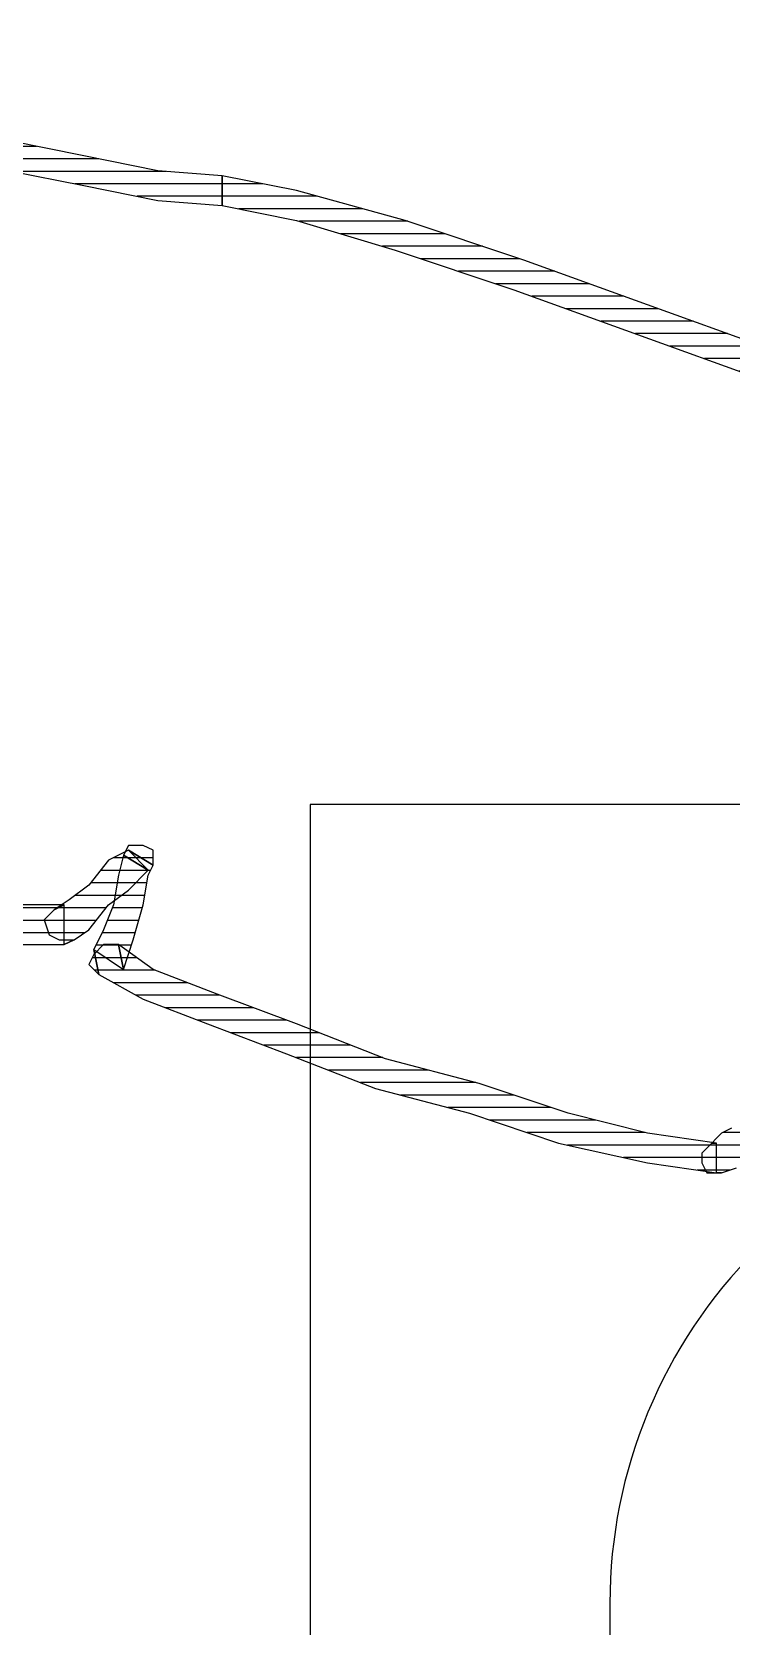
# Model space of a CAD drawing. Header units: millimetres. Extents: x 33350 to 35310, y -217097 to -211540.
# Drawn here: x 34610.33 to 34617.32, y -214324.04 to -214308.07 of the extents above; entities that cross this region are included whole.
import ezdxf

# ---------------------------------------------------------------- set-up
doc = ezdxf.new("R2010")
doc.units = ezdxf.units.MM
doc.header["$LTSCALE"] = 60
doc.header["$MEASUREMENT"] = 0
pattern_1 = [(360, (-5108.51305, -673.59423), (1e-16, 0.125), [25])]

# ---------------------------------------------------------------- blocks, each defined once
blk = doc.blocks.new('by')
at = {"ltscale": 30}
h = blk.add_hatch(dxfattribs=at)
h.set_pattern_fill('DC_LINES', color=256, scale=0.1, style=0)
h.set_pattern_definition(pattern_1)
edge = h.paths.add_edge_path(flags=0)
edge.add_line((6388.237, 2255.654), (6388.881, 2255.704))
edge.add_line((6388.881, 2255.704), (6389.623, 2255.853))
edge.add_line((6389.623, 2255.853), (6390.365, 2256.002))
edge.add_line((6390.365, 2256.002), (6391.206, 2256.201))
edge.add_line((6391.206, 2256.201), (6391.898, 2256.399))
edge.add_line((6391.898, 2256.399), (6392.64, 2256.648))
edge.add_line((6392.64, 2256.648), (6393.284, 2256.846))
edge.add_line((6393.284, 2256.846), (6393.778, 2257.095))
edge.add_line((6393.778, 2257.095), (6393.878, 2256.797))
edge.add_line((6393.878, 2256.797), (6393.383, 2256.548))
edge.add_line((6393.383, 2256.548), (6392.739, 2256.35))
edge.add_line((6392.739, 2256.35), (6391.997, 2256.101))
edge.add_line((6391.997, 2256.101), (6391.206, 2255.903))
edge.add_line((6391.206, 2255.903), (6390.365, 2255.704))
edge.add_line((6390.365, 2255.704), (6389.623, 2255.555))
edge.add_line((6389.623, 2255.555), (6388.881, 2255.406))
edge.add_line((6388.881, 2255.406), (6388.237, 2255.356))
h = blk.add_hatch(dxfattribs=at)
h.set_pattern_fill('DC_LINES', color=256, scale=0.1, style=0)
h.set_pattern_definition(pattern_1)
edge = h.paths.add_edge_path(flags=0)
edge.add_line((6388.237, 2255.654), (6388.881, 2255.704))
edge.add_line((6388.881, 2255.704), (6389.623, 2255.853))
edge.add_line((6389.623, 2255.853), (6390.365, 2256.002))
edge.add_line((6390.365, 2256.002), (6391.206, 2256.201))
edge.add_line((6391.206, 2256.201), (6391.898, 2256.399))
edge.add_line((6391.898, 2256.399), (6392.64, 2256.648))
edge.add_line((6392.64, 2256.648), (6393.284, 2256.846))
edge.add_line((6393.284, 2256.846), (6393.778, 2257.095))
edge.add_line((6393.778, 2257.095), (6393.878, 2256.797))
edge.add_line((6393.878, 2256.797), (6393.383, 2256.548))
edge.add_line((6393.383, 2256.548), (6392.739, 2256.35))
edge.add_line((6392.739, 2256.35), (6391.997, 2256.101))
edge.add_line((6391.997, 2256.101), (6391.206, 2255.903))
edge.add_line((6391.206, 2255.903), (6390.365, 2255.704))
edge.add_line((6390.365, 2255.704), (6389.623, 2255.555))
edge.add_line((6389.623, 2255.555), (6388.881, 2255.406))
edge.add_line((6388.881, 2255.406), (6388.237, 2255.356))
h = blk.add_hatch(dxfattribs=at)
h.set_pattern_fill('DC_LINES', color=256, scale=0.1, style=0)
h.set_pattern_definition(pattern_1)
edge = h.paths.add_edge_path(flags=0)
edge.add_line((6380.321, 2252.574), (6380.371, 2252.674))
edge.add_line((6380.371, 2252.674), (6380.865, 2253.021))
edge.add_line((6380.865, 2253.021), (6381.707, 2253.419))
edge.add_line((6381.707, 2253.419), (6382.745, 2253.916))
edge.add_line((6382.745, 2253.916), (6383.982, 2254.363))
edge.add_line((6383.982, 2254.363), (6385.219, 2254.81))
edge.add_line((6385.219, 2254.81), (6386.407, 2255.207))
edge.add_line((6386.407, 2255.207), (6387.495, 2255.505))
edge.add_line((6387.495, 2255.505), (6388.237, 2255.654))
edge.add_line((6388.237, 2255.654), (6388.237, 2255.356))
edge.add_line((6388.237, 2255.356), (6387.495, 2255.207))
edge.add_line((6387.495, 2255.207), (6386.506, 2254.909))
edge.add_line((6386.506, 2254.909), (6385.318, 2254.512))
edge.add_line((6385.318, 2254.512), (6384.081, 2254.065))
edge.add_line((6384.081, 2254.065), (6382.844, 2253.618))
edge.add_line((6382.844, 2253.618), (6381.805, 2253.121))
edge.add_line((6381.805, 2253.121), (6380.965, 2252.723))
edge.add_line((6380.965, 2252.723), (6380.568, 2252.475))
edge.add_line((6380.568, 2252.475), (6380.618, 2252.574))
edge.add_line((6380.618, 2252.574), (6380.568, 2252.475))
edge.add_line((6380.568, 2252.475), (6380.469, 2252.425))
edge.add_line((6380.469, 2252.425), (6380.42, 2252.475))
edge.add_line((6380.42, 2252.475), (6380.371, 2252.574))
edge.add_line((6380.371, 2252.574), (6380.371, 2252.674))
h = blk.add_hatch(dxfattribs=at)
h.set_pattern_fill('DC_LINES', color=256, scale=0.1, style=0)
h.set_pattern_definition(pattern_1)
edge = h.paths.add_edge_path(flags=0)
edge.add_line((6380.321, 2252.574), (6380.371, 2252.674))
edge.add_line((6380.371, 2252.674), (6380.865, 2253.021))
edge.add_line((6380.865, 2253.021), (6381.707, 2253.419))
edge.add_line((6381.707, 2253.419), (6382.745, 2253.916))
edge.add_line((6382.745, 2253.916), (6383.982, 2254.363))
edge.add_line((6383.982, 2254.363), (6385.219, 2254.81))
edge.add_line((6385.219, 2254.81), (6386.407, 2255.207))
edge.add_line((6386.407, 2255.207), (6387.495, 2255.505))
edge.add_line((6387.495, 2255.505), (6388.237, 2255.654))
edge.add_line((6388.237, 2255.654), (6388.237, 2255.356))
edge.add_line((6388.237, 2255.356), (6387.495, 2255.207))
edge.add_line((6387.495, 2255.207), (6386.506, 2254.909))
edge.add_line((6386.506, 2254.909), (6385.318, 2254.512))
edge.add_line((6385.318, 2254.512), (6384.081, 2254.065))
edge.add_line((6384.081, 2254.065), (6382.844, 2253.618))
edge.add_line((6382.844, 2253.618), (6381.805, 2253.121))
edge.add_line((6381.805, 2253.121), (6380.965, 2252.723))
edge.add_line((6380.965, 2252.723), (6380.568, 2252.475))
edge.add_line((6380.568, 2252.475), (6380.618, 2252.574))
edge.add_line((6380.618, 2252.574), (6380.568, 2252.475))
edge.add_line((6380.568, 2252.475), (6380.469, 2252.425))
edge.add_line((6380.469, 2252.425), (6380.42, 2252.475))
edge.add_line((6380.42, 2252.475), (6380.371, 2252.574))
edge.add_line((6380.371, 2252.574), (6380.371, 2252.674))
h = blk.add_hatch(dxfattribs=at)
h.set_pattern_fill('DC_LINES', color=256, scale=0.1, style=0)
h.set_pattern_definition(pattern_1)
edge = h.paths.add_edge_path(flags=0)
edge.add_line((6388.979, 2248.7), (6389.226, 2248.849))
edge.add_line((6389.226, 2248.849), (6389.276, 2248.65))
edge.add_line((6389.276, 2248.65), (6389.326, 2248.352))
edge.add_line((6389.326, 2248.352), (6389.425, 2248.104))
edge.add_line((6389.425, 2248.104), (6389.523, 2247.905))
edge.add_line((6389.523, 2247.905), (6389.226, 2247.706))
edge.add_line((6389.226, 2247.706), (6389.128, 2248.004))
edge.add_line((6389.128, 2248.004), (6389.029, 2248.352))
edge.add_line((6389.029, 2248.352), (6388.979, 2248.65))
edge.add_line((6388.979, 2248.65), (6388.929, 2248.749))
edge.add_line((6388.929, 2248.749), (6389.177, 2248.899))
edge.add_line((6389.177, 2248.899), (6388.929, 2248.749))
edge.add_line((6388.929, 2248.749), (6388.929, 2248.899))
edge.add_line((6388.929, 2248.899), (6389.029, 2248.948))
edge.add_line((6389.029, 2248.948), (6389.177, 2248.948))
edge.add_line((6389.177, 2248.948), (6389.226, 2248.849))
h = blk.add_hatch(dxfattribs=at)
h.set_pattern_fill('DC_LINES', color=256, scale=0.1, style=0)
h.set_pattern_definition(pattern_1)
edge = h.paths.add_edge_path(flags=0)
edge.add_line((6389.82, 2247.955), (6389.721, 2248.004))
edge.add_line((6389.721, 2248.004), (6389.573, 2248.104))
edge.add_line((6389.573, 2248.104), (6389.375, 2248.352))
edge.add_line((6389.375, 2248.352), (6389.177, 2248.501))
edge.add_line((6389.177, 2248.501), (6388.979, 2248.7))
edge.add_line((6388.979, 2248.7), (6389.177, 2248.899))
edge.add_line((6389.177, 2248.899), (6389.375, 2248.799))
edge.add_line((6389.375, 2248.799), (6389.573, 2248.551))
edge.add_line((6389.573, 2248.551), (6389.771, 2248.402))
edge.add_line((6389.771, 2248.402), (6389.92, 2248.302))
edge.add_line((6389.92, 2248.302), (6389.82, 2248.352))
edge.add_line((6389.82, 2248.352), (6389.92, 2248.302))
edge.add_line((6389.92, 2248.302), (6390.018, 2248.203))
edge.add_line((6390.018, 2248.203), (6389.968, 2248.054))
edge.add_line((6389.968, 2248.054), (6389.87, 2248.004))
edge.add_line((6389.87, 2248.004), (6389.721, 2248.004))
h = blk.add_hatch(dxfattribs=at)
h.set_pattern_fill('DC_LINES', color=256, scale=0.1, style=0)
h.set_pattern_definition(pattern_1)
edge = h.paths.add_edge_path(flags=0)
edge.add_line((6391.304, 2248.153), (6391.354, 2248.153))
edge.add_line((6391.354, 2248.153), (6391.206, 2248.104))
edge.add_line((6391.206, 2248.104), (6391.107, 2248.104))
edge.add_line((6391.107, 2248.104), (6390.958, 2248.054))
edge.add_line((6390.958, 2248.054), (6390.76, 2248.054))
edge.add_line((6390.76, 2248.054), (6390.562, 2248.004))
edge.add_line((6390.562, 2248.004), (6390.315, 2247.955))
edge.add_line((6390.315, 2247.955), (6390.068, 2247.955))
edge.add_line((6390.068, 2247.955), (6389.82, 2247.955))
edge.add_line((6389.82, 2247.955), (6389.82, 2248.352))
edge.add_line((6389.82, 2248.352), (6390.068, 2248.352))
edge.add_line((6390.068, 2248.352), (6390.315, 2248.352))
edge.add_line((6390.315, 2248.352), (6390.562, 2248.302))
edge.add_line((6390.562, 2248.302), (6390.76, 2248.352))
edge.add_line((6390.76, 2248.352), (6390.958, 2248.352))
edge.add_line((6390.958, 2248.352), (6391.107, 2248.402))
edge.add_line((6391.107, 2248.402), (6391.206, 2248.402))
edge.add_line((6391.206, 2248.402), (6391.255, 2248.451))
edge.add_line((6391.255, 2248.451), (6391.304, 2248.451))
edge.add_line((6391.304, 2248.451), (6391.255, 2248.451))
edge.add_line((6391.255, 2248.451), (6391.403, 2248.451))
edge.add_line((6391.403, 2248.451), (6391.453, 2248.352))
edge.add_line((6391.453, 2248.352), (6391.453, 2248.203))
edge.add_line((6391.453, 2248.203), (6391.354, 2248.153))
h = blk.add_hatch(dxfattribs=at)
h.set_pattern_fill('DC_LINES', color=256, scale=0.1, style=0)
h.set_pattern_definition(pattern_1)
edge = h.paths.add_edge_path(flags=0)
edge.add_line((6389.523, 2247.905), (6389.474, 2247.657))
edge.add_line((6389.474, 2247.657), (6389.029, 2247.408))
edge.add_line((6389.029, 2247.408), (6388.385, 2247.16))
edge.add_line((6388.385, 2247.16), (6387.593, 2246.862))
edge.add_line((6387.593, 2246.862), (6386.703, 2246.514))
edge.add_line((6386.703, 2246.514), (6385.763, 2246.266))
edge.add_line((6385.763, 2246.266), (6384.873, 2245.968))
edge.add_line((6384.873, 2245.968), (6383.982, 2245.769))
edge.add_line((6383.982, 2245.769), (6383.29, 2245.67))
edge.add_line((6383.29, 2245.67), (6383.29, 2245.968))
edge.add_line((6383.29, 2245.968), (6383.982, 2246.067))
edge.add_line((6383.982, 2246.067), (6384.774, 2246.266))
edge.add_line((6384.774, 2246.266), (6385.665, 2246.564))
edge.add_line((6385.665, 2246.564), (6386.604, 2246.812))
edge.add_line((6386.604, 2246.812), (6387.495, 2247.16))
edge.add_line((6387.495, 2247.16), (6388.287, 2247.458))
edge.add_line((6388.287, 2247.458), (6388.929, 2247.706))
edge.add_line((6388.929, 2247.706), (6389.276, 2247.955))
edge.add_line((6389.276, 2247.955), (6389.226, 2247.706))
edge.add_line((6389.226, 2247.706), (6389.276, 2247.955))
edge.add_line((6389.276, 2247.955), (6389.425, 2247.955))
edge.add_line((6389.425, 2247.955), (6389.523, 2247.855))
edge.add_line((6389.523, 2247.855), (6389.573, 2247.756))
edge.add_line((6389.573, 2247.756), (6389.474, 2247.657))
h = blk.add_hatch(dxfattribs=at)
h.set_pattern_fill('DC_LINES', color=256, scale=0.1, style=0)
h.set_pattern_definition(pattern_1)
edge = h.paths.add_edge_path(flags=0)
edge.add_line((6383.29, 2245.67), (6383.24, 2245.67))
edge.add_line((6383.24, 2245.67), (6383.092, 2245.719))
edge.add_line((6383.092, 2245.719), (6383.042, 2245.769))
edge.add_line((6383.042, 2245.769), (6382.943, 2245.819))
edge.add_line((6382.943, 2245.819), (6382.844, 2245.968))
edge.add_line((6382.844, 2245.968), (6383.042, 2246.166))
edge.add_line((6383.042, 2246.166), (6383.141, 2246.117))
edge.add_line((6383.141, 2246.117), (6383.24, 2246.067))
edge.add_line((6383.24, 2246.067), (6383.29, 2246.017))
edge.add_line((6383.29, 2246.017), (6383.339, 2245.968))
edge.add_line((6383.339, 2245.968), (6383.29, 2245.968))
edge.add_line((6383.29, 2245.968), (6383.339, 2245.968))
edge.add_line((6383.339, 2245.968), (6383.438, 2245.868))
edge.add_line((6383.438, 2245.868), (6383.438, 2245.769))
edge.add_line((6383.438, 2245.769), (6383.388, 2245.67))
edge.add_line((6383.388, 2245.67), (6383.24, 2245.67))
for p, q in [((6389.623, 2255.853, -4.505), (6390.365, 2256.002, -4.505)), ((6389.623, 2255.853, -4.505), (6390.365, 2256.002, -4.505)), ((6388.881, 2255.704, -4.505), (6389.623, 2255.853, -4.505)), ((6388.881, 2255.704, -4.505), (6389.623, 2255.853, -4.505)), ((6387.495, 2255.505, -4.505), (6388.237, 2255.654, -4.505)), ((6387.495, 2255.505, -4.505), (6388.237, 2255.654, -4.505)), ((6388.237, 2255.654, -4.505), (6388.881, 2255.704, -4.505)), ((6388.237, 2255.654, -4.505), (6388.881, 2255.704, -4.505)), ((6388.237, 2255.654, -4.505), (6388.237, 2255.356, -4.505)), ((6388.237, 2255.654, -4.505), (6388.237, 2255.356, -4.505)), ((6388.237, 2255.654, -4.505), (6388.237, 2255.654, -4.505)), ((6388.237, 2255.356, -4.505), (6388.237, 2255.654, -4.505)), ((6388.237, 2255.654, -4.505), (6388.237, 2255.654, -4.505)), ((6388.237, 2255.654, -4.505), (6388.237, 2255.654, -4.505)), ((6388.237, 2255.356, -4.505), (6388.237, 2255.654, -4.505)), ((6388.237, 2255.654, -4.505), (6388.237, 2255.654, -4.505)), ((6389.623, 2255.555, -4.505), (6388.881, 2255.406, -4.505)), ((6389.623, 2255.555, -4.505), (6388.881, 2255.406, -4.505)), ((6390.365, 2255.704, -4.505), (6389.623, 2255.555, -4.505)), ((6390.365, 2255.704, -4.505), (6389.623, 2255.555, -4.505)), ((6386.407, 2255.207, -4.505), (6387.495, 2255.505, -4.505)), ((6386.407, 2255.207, -4.505), (6387.495, 2255.505, -4.505)), ((6388.881, 2255.406, -4.505), (6388.237, 2255.356, -4.505)), ((6388.881, 2255.406, -4.505), (6388.237, 2255.356, -4.505)), ((6388.237, 2255.356, -4.505), (6387.495, 2255.207, -4.505)), ((6388.237, 2255.356, -4.505), (6387.495, 2255.207, -4.505)), ((6388.237, 2255.356, -4.505), (6388.237, 2255.356, -4.505)), ((6388.237, 2255.356, -4.505), (6388.237, 2255.356, -4.505)), ((6385.219, 2254.81, -4.505), (6386.407, 2255.207, -4.505)), ((6385.219, 2254.81, -4.505), (6386.407, 2255.207, -4.505)), ((6387.495, 2255.207, -4.505), (6386.506, 2254.909, -4.505)), ((6387.495, 2255.207, -4.505), (6386.506, 2254.909, -4.505)), ((6383.982, 2254.363, -4.505), (6385.219, 2254.81, -4.505)), ((6383.982, 2254.363, -4.505), (6385.219, 2254.81, -4.505)), ((6386.506, 2254.909, -4.505), (6385.318, 2254.512, -4.505)), ((6386.506, 2254.909, -4.505), (6385.318, 2254.512, -4.505)), ((6385.318, 2254.512, -4.505), (6384.081, 2254.065, -4.505)), ((6385.318, 2254.512, -4.505), (6384.081, 2254.065, -4.505)), ((6382.745, 2253.916, -4.505), (6383.982, 2254.363, -4.505)), ((6382.745, 2253.916, -4.505), (6383.982, 2254.363, -4.505)), ((6384.081, 2254.065, -4.505), (6382.844, 2253.618, -4.505)), ((6384.081, 2254.065, -4.505), (6382.844, 2253.618, -4.505)), ((6388.929, 2248.899, -4.505), (6389.029, 2248.948, -4.505)), ((6388.929, 2248.749, -4.505), (6389.177, 2248.899, -4.505)), ((6389.177, 2248.899, -4.505), (6388.929, 2248.749, -4.505)), ((6388.929, 2248.749, -4.505), (6388.929, 2248.899, -4.505)), ((6388.979, 2248.7, -4.505), (6389.177, 2248.899, -4.505)), ((6388.979, 2248.7, -4.505), (6389.226, 2248.849, -4.505)), ((6389.226, 2248.849, -4.505), (6388.979, 2248.7, -4.505)), ((6389.029, 2248.948, -4.505), (6389.177, 2248.948, -4.505)), ((6389.177, 2248.948, -4.505), (6389.226, 2248.849, -4.505)), ((6389.177, 2248.899, -4.505), (6389.375, 2248.799, -4.505)), ((6389.226, 2248.849, -4.505), (6389.276, 2248.65, -4.505)), ((6388.979, 2248.65, -4.505), (6388.929, 2248.749, -4.505)), ((6388.979, 2248.7, -4.505), (6388.979, 2248.7, -4.505)), ((6389.177, 2248.501, -4.505), (6388.979, 2248.7, -4.505)), ((6389.375, 2248.799, -4.505), (6389.573, 2248.551, -4.505)), ((6389.029, 2248.352, -4.505), (6388.979, 2248.65, -4.505)), ((6389.276, 2248.65, -4.505), (6389.326, 2248.352, -4.505)), ((6389.573, 2248.551, -4.505), (6389.771, 2248.402, -4.505)), ((6389.375, 2248.352, -4.505), (6389.177, 2248.501, -4.505)), ((6389.771, 2248.402, -4.505), (6389.92, 2248.302, -4.505)), ((6389.128, 2248.004, -4.505), (6389.029, 2248.352, -4.505)), ((6389.326, 2248.352, -4.505), (6389.425, 2248.104, -4.505)), ((6389.573, 2248.104, -4.505), (6389.375, 2248.352, -4.505)), ((6389.92, 2248.302, -4.505), (6389.82, 2248.352, -4.505)), ((6389.82, 2248.352, -4.505), (6389.92, 2248.302, -4.505)), ((6389.82, 2247.955, -4.505), (6389.82, 2248.352, -4.505)), ((6389.82, 2248.352, -4.505), (6390.068, 2248.352, -4.505)), ((6389.92, 2248.302, -4.505), (6390.018, 2248.203, -4.505)), ((6390.068, 2248.352, -4.505), (6390.315, 2248.352, -4.505)), ((6389.425, 2248.104, -4.505), (6389.523, 2247.905, -4.505)), ((6389.721, 2248.004, -4.505), (6389.573, 2248.104, -4.505)), ((6389.968, 2248.054, -4.505), (6389.87, 2248.004, -4.505)), ((6390.018, 2248.203, -4.505), (6389.968, 2248.054, -4.505)), ((6388.929, 2247.706, -4.505), (6389.276, 2247.955, -4.505)), ((6389.226, 2247.706, -4.505), (6389.128, 2248.004, -4.505)), ((6389.276, 2247.955, -4.505), (6389.226, 2247.706, -4.505)), ((6389.226, 2247.706, -4.505), (6389.276, 2247.955, -4.505)), ((6389.523, 2247.905, -4.505), (6389.226, 2247.706, -4.505)), ((6389.276, 2247.955, -4.505), (6389.425, 2247.955, -4.505)), ((6389.425, 2247.955, -4.505), (6389.523, 2247.855, -4.505)), ((6389.523, 2247.905, -4.505), (6389.474, 2247.657, -4.505)), ((6389.474, 2247.657, -4.505), (6389.523, 2247.905, -4.505)), ((6389.523, 2247.905, -4.505), (6389.523, 2247.905, -4.505)), ((6389.82, 2247.955, -4.505), (6389.721, 2248.004, -4.505)), ((6389.87, 2248.004, -4.505), (6389.721, 2248.004, -4.505)), ((6389.721, 2248.004, -4.505), (6389.82, 2247.955, -4.505)), ((6389.82, 2247.955, -4.505), (6389.82, 2247.955, -4.505)), ((6390.068, 2247.955, -4.505), (6389.82, 2247.955, -4.505)), ((6390.315, 2247.955, -4.505), (6390.068, 2247.955, -4.505)), ((6389.573, 2247.756, -4.505), (6389.474, 2247.657, -4.505)), ((6389.523, 2247.855, -4.505), (6389.573, 2247.756, -4.505)), ((6388.287, 2247.458, -4.505), (6388.929, 2247.706, -4.505)), ((6389.474, 2247.657, -4.505), (6389.029, 2247.408, -4.505)), ((6387.495, 2247.16, -4.505), (6388.287, 2247.458, -4.505)), ((6389.029, 2247.408, -4.505), (6388.385, 2247.16, -4.505)), ((6386.604, 2246.812, -4.505), (6387.495, 2247.16, -4.505)), ((6388.385, 2247.16, -4.505), (6387.593, 2246.862, -4.505)), ((6385.665, 2246.564, -4.505), (6386.604, 2246.812, -4.505)), ((6387.593, 2246.862, -4.505), (6386.703, 2246.514, -4.505)), ((6384.774, 2246.266, -4.505), (6385.665, 2246.564, -4.505)), ((6386.703, 2246.514, -4.505), (6385.763, 2246.266, -4.505)), ((6383.982, 2246.067, -4.505), (6384.774, 2246.266, -4.505)), ((6385.763, 2246.266, -4.505), (6384.873, 2245.968, -4.505)), ((6383.141, 2246.117, -4.505), (6383.24, 2246.067, -4.505)), ((6383.24, 2246.067, -4.505), (6383.29, 2246.017, -4.505)), ((6383.29, 2245.968, -4.505), (6383.982, 2246.067, -4.505)), ((6383.29, 2246.017, -4.505), (6383.339, 2245.968, -4.505)), ((6383.339, 2245.968, -4.505), (6383.29, 2245.968, -4.505)), ((6383.29, 2245.968, -4.505), (6383.339, 2245.968, -4.505)), ((6383.29, 2245.67, -4.505), (6383.29, 2245.968, -4.505)), ((6383.339, 2245.968, -4.505), (6383.438, 2245.868, -4.505)), ((6383.438, 2245.868, -4.505), (6383.438, 2245.769, -4.505)), ((6384.873, 2245.968, -4.505), (6383.982, 2245.769, -4.505)), ((6383.24, 2245.67, -4.505), (6383.092, 2245.719, -4.505)), ((6383.29, 2245.67, -4.505), (6383.24, 2245.67, -4.505)), ((6383.388, 2245.67, -4.505), (6383.24, 2245.67, -4.505)), ((6383.24, 2245.67, -4.505), (6383.29, 2245.67, -4.505)), ((6383.982, 2245.769, -4.505), (6383.29, 2245.67, -4.505)), ((6383.29, 2245.67, -4.505), (6383.29, 2245.67, -4.505)), ((6383.438, 2245.769, -4.505), (6383.388, 2245.67, -4.505))]:
    blk.add_line(p, q, dxfattribs=at)
at = {"ltscale": 30, "elevation": -4.505}
blk.add_lwpolyline([(6387.358, 2196.359), (6350.358, 2196.359), (6350.358, 2249.359), (6387.358, 2249.359)], close=True, dxfattribs=at)
blk.add_lwpolyline([(6379.358, 2199.359), (6358.358, 2199.359, -0.414214), (6353.358, 2204.359), (6353.358, 2241.359, -0.414214), (6358.358, 2246.359), (6379.358, 2246.359, -0.414214), (6384.358, 2241.359), (6384.358, 2204.359, -0.414214)], format="xyb", close=True, dxfattribs=at)
at = {"ltscale": 30}
blk.add_circle((6374.178, 2236.112, -4.505), 9, dxfattribs=at)

msp = doc.modelspace()

# ---------------------------------------------------------------- block references
at = {"xscale": -1}
msp.add_blockref('by', (41000.469, -216565.167, 4.505), dxfattribs=at)

doc.saveas('drawing.dxf')
